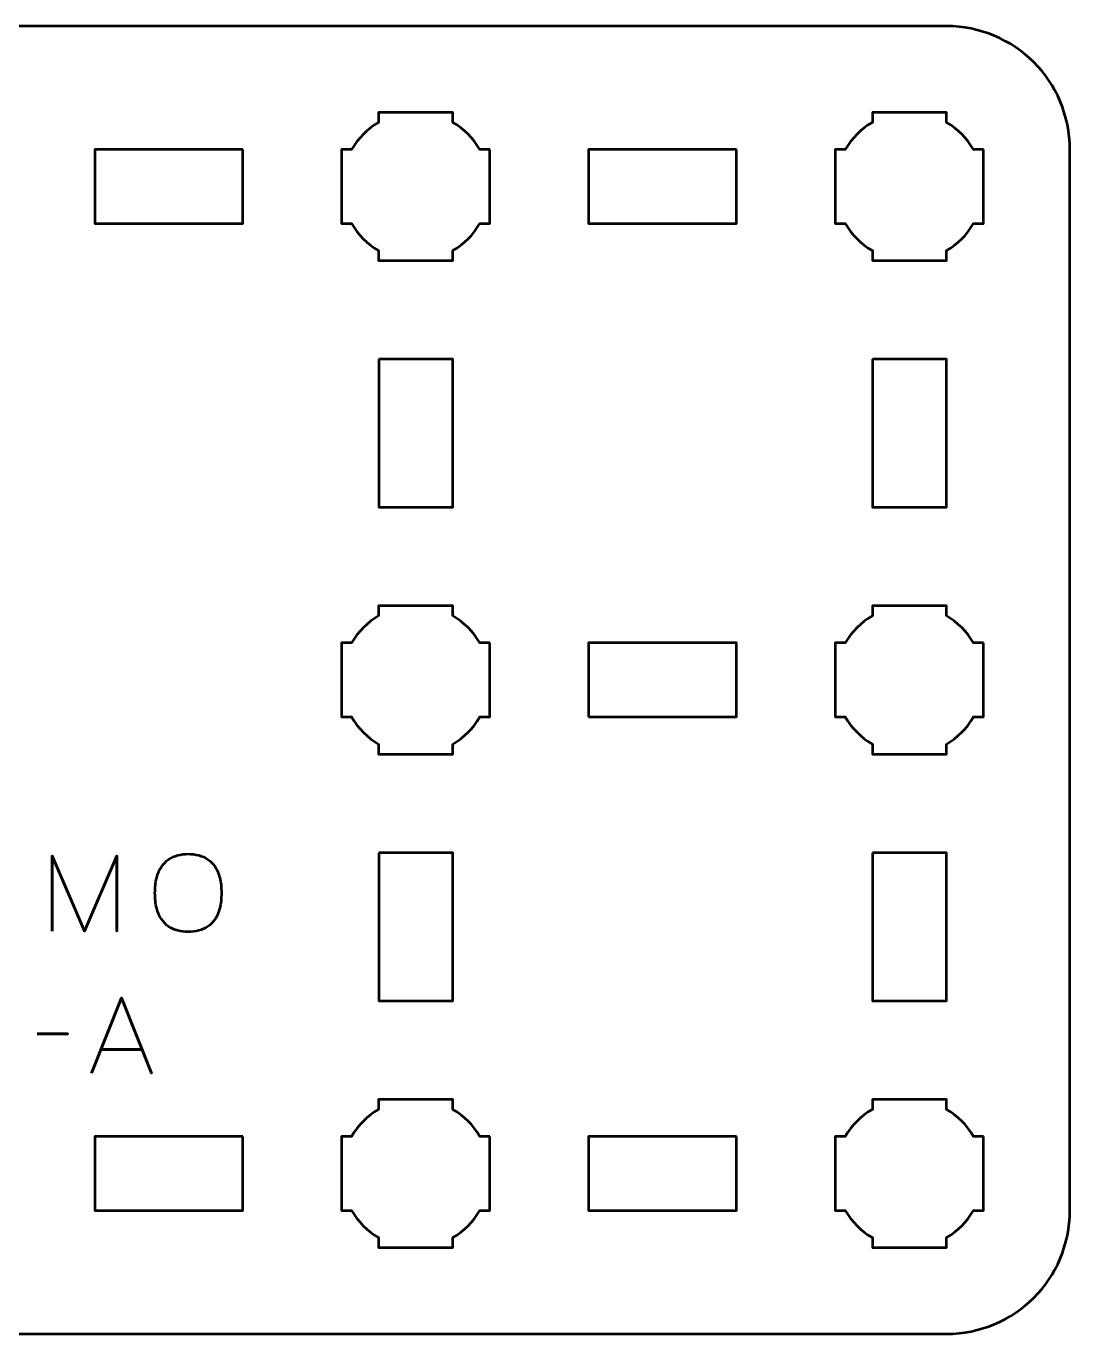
# Model space of a CAD drawing. Header units: centimetres. Extents: x -20.1 to -0.8, y -20.5 to -9.2.
# Drawn here: x -15.08 to -10.85, y -20.5 to -15.2 of the extents above; entities that cross this region are included whole.
import ezdxf

# ---------------------------------------------------------------- set-up
doc = ezdxf.new("R2010")
doc.units = ezdxf.units.CM
doc.header["$MEASUREMENT"] = 0
doc.layers.add('Layer 1', color=7, linetype='Continuous')

msp = doc.modelspace()

# ---------------------------------------------------------------- linework, layer by layer
at = {"layer": 'Layer 1', "lineweight": 53}
for points, knots in [([(-20.15, -15.69992), (-20.14992, -15.42286), (-19.92685, -15.19998), (-19.6499, -15.19998), (-19.6499, -15.19998), (-16.88331, -15.19998), (-14.11669, -15.19998), (-11.3501, -15.19998), (-11.3501, -15.19998), (-11.0731, -15.19998), (-10.85, -15.42307), (-10.85, -15.70007), (-10.85, -15.70007), (-10.85, -15.70007), (-10.85, -19.99993), (-10.85, -19.99993), (-10.85, -19.99993), (-10.85, -20.27706), (-11.0731, -20.50002), (-11.3501, -20.50002), (-11.3501, -20.50002), (-14.11669, -20.50002), (-16.88331, -20.50002), (-19.6499, -20.50002), (-19.6499, -20.50002), (-19.9269, -20.50002), (-20.15, -20.27693), (-20.15, -19.99993), (-20.15, -19.99993), (-20.15, -19.99993), (-20.15, -15.69992), (-20.15, -15.69992)], [0, 0, 0, 0, 0.125, 0.125, 0.125, 0.125, 0.25, 0.25, 0.25, 0.25, 0.375, 0.375, 0.375, 0.375, 0.5, 0.5, 0.5, 0.5, 0.625, 0.625, 0.625, 0.625, 0.75, 0.75, 0.75, 0.75, 0.875, 0.875, 0.875, 0.875, 1, 1, 1, 1]), ([(-13.20005, -15.69993), (-13.20005, -15.69993), (-13.20005, -15.84845), (-13.20005, -15.84845), (-13.20005, -15.84845), (-13.20005, -15.84845), (-13.20003, -15.85), (-13.20003, -15.85), (-13.20003, -15.85), (-13.20003, -15.85), (-13.20005, -15.85155), (-13.20005, -15.85155), (-13.20005, -15.85155), (-13.20005, -15.85155), (-13.20005, -15.99993), (-13.20005, -15.99993), (-13.20005, -15.99993), (-13.20005, -15.99993), (-13.24014, -15.99993), (-13.24014, -15.99993), (-13.24014, -15.99993), (-13.26649, -16.0455), (-13.30449, -16.08348), (-13.35004, -16.10984), (-13.35004, -16.10984), (-13.35004, -16.10984), (-13.35004, -16.14993), (-13.35004, -16.14993), (-13.35004, -16.14993), (-13.35004, -16.14993), (-13.49409, -16.14993), (-13.49409, -16.14993), (-13.49409, -16.14993), (-13.49409, -16.14993), (-13.50003, -16.14999), (-13.50003, -16.14999), (-13.50003, -16.14999), (-13.50003, -16.14999), (-13.50597, -16.14993), (-13.50597, -16.14993), (-13.50597, -16.14993), (-13.50597, -16.14993), (-13.65004, -16.14993), (-13.65004, -16.14993), (-13.65004, -16.14993), (-13.65004, -16.14993), (-13.65004, -16.10986), (-13.65004, -16.10986), (-13.65004, -16.10986), (-13.69561, -16.0835), (-13.7336, -16.04551), (-13.75994, -15.99993), (-13.75994, -15.99993), (-13.75994, -15.99993), (-13.80004, -15.99993), (-13.80004, -15.99993), (-13.80004, -15.99993), (-13.80004, -15.99993), (-13.80004, -15.69993), (-13.80004, -15.69993), (-13.80004, -15.69993), (-13.80004, -15.69993), (-13.75985, -15.69993), (-13.75985, -15.69993), (-13.75985, -15.69993), (-13.73351, -15.65443), (-13.69555, -15.61649), (-13.65004, -15.59015), (-13.65004, -15.59015), (-13.65004, -15.59015), (-13.65004, -15.54994), (-13.65004, -15.54994), (-13.65004, -15.54994), (-13.65004, -15.54994), (-13.35004, -15.54994), (-13.35004, -15.54994), (-13.35004, -15.54994), (-13.35004, -15.54994), (-13.35004, -15.59017), (-13.35004, -15.59017), (-13.35004, -15.59017), (-13.30454, -15.61651), (-13.26658, -15.65444), (-13.24024, -15.69993), (-13.24024, -15.69993), (-13.24024, -15.69993), (-13.20005, -15.69993), (-13.20005, -15.69993)], [0, 0, 0, 0, 0.0454545, 0.0454545, 0.0454545, 0.0454545, 0.0909091, 0.0909091, 0.0909091, 0.0909091, 0.1363636, 0.1363636, 0.1363636, 0.1363636, 0.1818182, 0.1818182, 0.1818182, 0.1818182, 0.2272727, 0.2272727, 0.2272727, 0.2272727, 0.2727273, 0.2727273, 0.2727273, 0.2727273, 0.3181818, 0.3181818, 0.3181818, 0.3181818, 0.3636364, 0.3636364, 0.3636364, 0.3636364, 0.4090909, 0.4090909, 0.4090909, 0.4090909, 0.4545455, 0.4545455, 0.4545455, 0.4545455, 0.5, 0.5, 0.5, 0.5, 0.5454545, 0.5454545, 0.5454545, 0.5454545, 0.5909091, 0.5909091, 0.5909091, 0.5909091, 0.6363636, 0.6363636, 0.6363636, 0.6363636, 0.6818182, 0.6818182, 0.6818182, 0.6818182, 0.7272727, 0.7272727, 0.7272727, 0.7272727, 0.7727273, 0.7727273, 0.7727273, 0.7727273, 0.8181818, 0.8181818, 0.8181818, 0.8181818, 0.8636364, 0.8636364, 0.8636364, 0.8636364, 0.9090909, 0.9090909, 0.9090909, 0.9090909, 0.9545455, 0.9545455, 0.9545455, 0.9545455, 1, 1, 1, 1]), ([(-11.20005, -15.69993), (-11.20005, -15.69993), (-11.20005, -15.84845), (-11.20005, -15.84845), (-11.20005, -15.84845), (-11.20005, -15.84845), (-11.20003, -15.85), (-11.20003, -15.85), (-11.20003, -15.85), (-11.20003, -15.85), (-11.20005, -15.85155), (-11.20005, -15.85155), (-11.20005, -15.85155), (-11.20005, -15.85155), (-11.20005, -15.99993), (-11.20005, -15.99993), (-11.20005, -15.99993), (-11.20005, -15.99993), (-11.24014, -15.99993), (-11.24014, -15.99993), (-11.24014, -15.99993), (-11.26649, -16.0455), (-11.30449, -16.08348), (-11.35004, -16.10984), (-11.35004, -16.10984), (-11.35004, -16.10984), (-11.35004, -16.14993), (-11.35004, -16.14993), (-11.35004, -16.14993), (-11.35004, -16.14993), (-11.49409, -16.14993), (-11.49409, -16.14993), (-11.49409, -16.14993), (-11.49409, -16.14993), (-11.50003, -16.14999), (-11.50003, -16.14999), (-11.50003, -16.14999), (-11.50003, -16.14999), (-11.50597, -16.14993), (-11.50597, -16.14993), (-11.50597, -16.14993), (-11.50597, -16.14993), (-11.65004, -16.14993), (-11.65004, -16.14993), (-11.65004, -16.14993), (-11.65004, -16.14993), (-11.65004, -16.10986), (-11.65004, -16.10986), (-11.65004, -16.10986), (-11.69561, -16.0835), (-11.7336, -16.04551), (-11.75994, -15.99993), (-11.75994, -15.99993), (-11.75994, -15.99993), (-11.80004, -15.99993), (-11.80004, -15.99993), (-11.80004, -15.99993), (-11.80004, -15.99993), (-11.80004, -15.69993), (-11.80004, -15.69993), (-11.80004, -15.69993), (-11.80004, -15.69993), (-11.75985, -15.69993), (-11.75985, -15.69993), (-11.75985, -15.69993), (-11.73351, -15.65443), (-11.69555, -15.61649), (-11.65004, -15.59015), (-11.65004, -15.59015), (-11.65004, -15.59015), (-11.65004, -15.54994), (-11.65004, -15.54994), (-11.65004, -15.54994), (-11.65004, -15.54994), (-11.35004, -15.54994), (-11.35004, -15.54994), (-11.35004, -15.54994), (-11.35004, -15.54994), (-11.35004, -15.59017), (-11.35004, -15.59017), (-11.35004, -15.59017), (-11.30454, -15.61651), (-11.26658, -15.65444), (-11.24024, -15.69993), (-11.24024, -15.69993), (-11.24024, -15.69993), (-11.20005, -15.69993), (-11.20005, -15.69993)], [0, 0, 0, 0, 0.0454545, 0.0454545, 0.0454545, 0.0454545, 0.0909091, 0.0909091, 0.0909091, 0.0909091, 0.1363636, 0.1363636, 0.1363636, 0.1363636, 0.1818182, 0.1818182, 0.1818182, 0.1818182, 0.2272727, 0.2272727, 0.2272727, 0.2272727, 0.2727273, 0.2727273, 0.2727273, 0.2727273, 0.3181818, 0.3181818, 0.3181818, 0.3181818, 0.3636364, 0.3636364, 0.3636364, 0.3636364, 0.4090909, 0.4090909, 0.4090909, 0.4090909, 0.4545455, 0.4545455, 0.4545455, 0.4545455, 0.5, 0.5, 0.5, 0.5, 0.5454545, 0.5454545, 0.5454545, 0.5454545, 0.5909091, 0.5909091, 0.5909091, 0.5909091, 0.6363636, 0.6363636, 0.6363636, 0.6363636, 0.6818182, 0.6818182, 0.6818182, 0.6818182, 0.7272727, 0.7272727, 0.7272727, 0.7272727, 0.7727273, 0.7727273, 0.7727273, 0.7727273, 0.8181818, 0.8181818, 0.8181818, 0.8181818, 0.8636364, 0.8636364, 0.8636364, 0.8636364, 0.9090909, 0.9090909, 0.9090909, 0.9090909, 0.9545455, 0.9545455, 0.9545455, 0.9545455, 1, 1, 1, 1]), ([(-14.20005, -15.69993), (-14.20005, -15.69993), (-14.20005, -15.99993), (-14.20005, -15.99993), (-14.20005, -15.99993), (-14.20005, -15.99993), (-14.80004, -15.99993), (-14.80004, -15.99993), (-14.80004, -15.99993), (-14.80004, -15.99993), (-14.80004, -15.69993), (-14.80004, -15.69993), (-14.80004, -15.69993), (-14.80004, -15.69993), (-14.20005, -15.69993), (-14.20005, -15.69993)], [0, 0, 0, 0, 0.25, 0.25, 0.25, 0.25, 0.5, 0.5, 0.5, 0.5, 0.75, 0.75, 0.75, 0.75, 1, 1, 1, 1]), ([(-12.20005, -15.70007), (-12.20005, -15.70007), (-12.20005, -16.00008), (-12.20005, -16.00008), (-12.20005, -16.00008), (-12.20005, -16.00008), (-12.80004, -16.00008), (-12.80004, -16.00008), (-12.80004, -16.00008), (-12.80004, -16.00008), (-12.80004, -15.70007), (-12.80004, -15.70007), (-12.80004, -15.70007), (-12.80004, -15.70007), (-12.20005, -15.70007), (-12.20005, -15.70007)], [0, 0, 0, 0, 0.25, 0.25, 0.25, 0.25, 0.5, 0.5, 0.5, 0.5, 0.75, 0.75, 0.75, 0.75, 1, 1, 1, 1]), ([(-13.64995, -16.54993), (-13.64995, -16.54993), (-13.34994, -16.54993), (-13.34994, -16.54993), (-13.34994, -16.54993), (-13.34994, -16.54993), (-13.34994, -17.14992), (-13.34994, -17.14992), (-13.34994, -17.14992), (-13.34994, -17.14992), (-13.64995, -17.14992), (-13.64995, -17.14992), (-13.64995, -17.14992), (-13.64995, -17.14992), (-13.64995, -16.54993), (-13.64995, -16.54993)], [0, 0, 0, 0, 0.25, 0.25, 0.25, 0.25, 0.5, 0.5, 0.5, 0.5, 0.75, 0.75, 0.75, 0.75, 1, 1, 1, 1]), ([(-11.64995, -16.54993), (-11.64995, -16.54993), (-11.34994, -16.54993), (-11.34994, -16.54993), (-11.34994, -16.54993), (-11.34994, -16.54993), (-11.34994, -17.14992), (-11.34994, -17.14992), (-11.34994, -17.14992), (-11.34994, -17.14992), (-11.64995, -17.14992), (-11.64995, -17.14992), (-11.64995, -17.14992), (-11.64995, -17.14992), (-11.64995, -16.54993), (-11.64995, -16.54993)], [0, 0, 0, 0, 0.25, 0.25, 0.25, 0.25, 0.5, 0.5, 0.5, 0.5, 0.75, 0.75, 0.75, 0.75, 1, 1, 1, 1]), ([(-13.20005, -17.69993), (-13.20005, -17.69993), (-13.20005, -17.84845), (-13.20005, -17.84845), (-13.20005, -17.84845), (-13.20005, -17.84845), (-13.20003, -17.85), (-13.20003, -17.85), (-13.20003, -17.85), (-13.20003, -17.85), (-13.20005, -17.85155), (-13.20005, -17.85155), (-13.20005, -17.85155), (-13.20005, -17.85155), (-13.20005, -17.99993), (-13.20005, -17.99993), (-13.20005, -17.99993), (-13.20005, -17.99993), (-13.24014, -17.99993), (-13.24014, -17.99993), (-13.24014, -17.99993), (-13.26649, -18.0455), (-13.30449, -18.08348), (-13.35004, -18.10984), (-13.35004, -18.10984), (-13.35004, -18.10984), (-13.35004, -18.14993), (-13.35004, -18.14993), (-13.35004, -18.14993), (-13.35004, -18.14993), (-13.49409, -18.14993), (-13.49409, -18.14993), (-13.49409, -18.14993), (-13.49409, -18.14993), (-13.50003, -18.14999), (-13.50003, -18.14999), (-13.50003, -18.14999), (-13.50003, -18.14999), (-13.50597, -18.14993), (-13.50597, -18.14993), (-13.50597, -18.14993), (-13.50597, -18.14993), (-13.65004, -18.14993), (-13.65004, -18.14993), (-13.65004, -18.14993), (-13.65004, -18.14993), (-13.65004, -18.10986), (-13.65004, -18.10986), (-13.65004, -18.10986), (-13.69561, -18.0835), (-13.7336, -18.04551), (-13.75994, -17.99993), (-13.75994, -17.99993), (-13.75994, -17.99993), (-13.80004, -17.99993), (-13.80004, -17.99993), (-13.80004, -17.99993), (-13.80004, -17.99993), (-13.80004, -17.69993), (-13.80004, -17.69993), (-13.80004, -17.69993), (-13.80004, -17.69993), (-13.75985, -17.69993), (-13.75985, -17.69993), (-13.75985, -17.69993), (-13.73351, -17.65443), (-13.69555, -17.61649), (-13.65004, -17.59015), (-13.65004, -17.59015), (-13.65004, -17.59015), (-13.65004, -17.54994), (-13.65004, -17.54994), (-13.65004, -17.54994), (-13.65004, -17.54994), (-13.35004, -17.54994), (-13.35004, -17.54994), (-13.35004, -17.54994), (-13.35004, -17.54994), (-13.35004, -17.59017), (-13.35004, -17.59017), (-13.35004, -17.59017), (-13.30454, -17.61651), (-13.26658, -17.65444), (-13.24024, -17.69993), (-13.24024, -17.69993), (-13.24024, -17.69993), (-13.20005, -17.69993), (-13.20005, -17.69993)], [0, 0, 0, 0, 0.0454545, 0.0454545, 0.0454545, 0.0454545, 0.0909091, 0.0909091, 0.0909091, 0.0909091, 0.1363636, 0.1363636, 0.1363636, 0.1363636, 0.1818182, 0.1818182, 0.1818182, 0.1818182, 0.2272727, 0.2272727, 0.2272727, 0.2272727, 0.2727273, 0.2727273, 0.2727273, 0.2727273, 0.3181818, 0.3181818, 0.3181818, 0.3181818, 0.3636364, 0.3636364, 0.3636364, 0.3636364, 0.4090909, 0.4090909, 0.4090909, 0.4090909, 0.4545455, 0.4545455, 0.4545455, 0.4545455, 0.5, 0.5, 0.5, 0.5, 0.5454545, 0.5454545, 0.5454545, 0.5454545, 0.5909091, 0.5909091, 0.5909091, 0.5909091, 0.6363636, 0.6363636, 0.6363636, 0.6363636, 0.6818182, 0.6818182, 0.6818182, 0.6818182, 0.7272727, 0.7272727, 0.7272727, 0.7272727, 0.7727273, 0.7727273, 0.7727273, 0.7727273, 0.8181818, 0.8181818, 0.8181818, 0.8181818, 0.8636364, 0.8636364, 0.8636364, 0.8636364, 0.9090909, 0.9090909, 0.9090909, 0.9090909, 0.9545455, 0.9545455, 0.9545455, 0.9545455, 1, 1, 1, 1]), ([(-11.20005, -17.69993), (-11.20005, -17.69993), (-11.20005, -17.84845), (-11.20005, -17.84845), (-11.20005, -17.84845), (-11.20005, -17.84845), (-11.20003, -17.85), (-11.20003, -17.85), (-11.20003, -17.85), (-11.20003, -17.85), (-11.20005, -17.85155), (-11.20005, -17.85155), (-11.20005, -17.85155), (-11.20005, -17.85155), (-11.20005, -17.99993), (-11.20005, -17.99993), (-11.20005, -17.99993), (-11.20005, -17.99993), (-11.24014, -17.99993), (-11.24014, -17.99993), (-11.24014, -17.99993), (-11.26649, -18.0455), (-11.30449, -18.08348), (-11.35004, -18.10984), (-11.35004, -18.10984), (-11.35004, -18.10984), (-11.35004, -18.14993), (-11.35004, -18.14993), (-11.35004, -18.14993), (-11.35004, -18.14993), (-11.49409, -18.14993), (-11.49409, -18.14993), (-11.49409, -18.14993), (-11.49409, -18.14993), (-11.50003, -18.14999), (-11.50003, -18.14999), (-11.50003, -18.14999), (-11.50003, -18.14999), (-11.50597, -18.14993), (-11.50597, -18.14993), (-11.50597, -18.14993), (-11.50597, -18.14993), (-11.65004, -18.14993), (-11.65004, -18.14993), (-11.65004, -18.14993), (-11.65004, -18.14993), (-11.65004, -18.10986), (-11.65004, -18.10986), (-11.65004, -18.10986), (-11.69561, -18.0835), (-11.7336, -18.04551), (-11.75994, -17.99993), (-11.75994, -17.99993), (-11.75994, -17.99993), (-11.80004, -17.99993), (-11.80004, -17.99993), (-11.80004, -17.99993), (-11.80004, -17.99993), (-11.80004, -17.69993), (-11.80004, -17.69993), (-11.80004, -17.69993), (-11.80004, -17.69993), (-11.75985, -17.69993), (-11.75985, -17.69993), (-11.75985, -17.69993), (-11.73351, -17.65443), (-11.69555, -17.61649), (-11.65004, -17.59015), (-11.65004, -17.59015), (-11.65004, -17.59015), (-11.65004, -17.54994), (-11.65004, -17.54994), (-11.65004, -17.54994), (-11.65004, -17.54994), (-11.35004, -17.54994), (-11.35004, -17.54994), (-11.35004, -17.54994), (-11.35004, -17.54994), (-11.35004, -17.59017), (-11.35004, -17.59017), (-11.35004, -17.59017), (-11.30454, -17.61651), (-11.26658, -17.65444), (-11.24024, -17.69993), (-11.24024, -17.69993), (-11.24024, -17.69993), (-11.20005, -17.69993), (-11.20005, -17.69993)], [0, 0, 0, 0, 0.0454545, 0.0454545, 0.0454545, 0.0454545, 0.0909091, 0.0909091, 0.0909091, 0.0909091, 0.1363636, 0.1363636, 0.1363636, 0.1363636, 0.1818182, 0.1818182, 0.1818182, 0.1818182, 0.2272727, 0.2272727, 0.2272727, 0.2272727, 0.2727273, 0.2727273, 0.2727273, 0.2727273, 0.3181818, 0.3181818, 0.3181818, 0.3181818, 0.3636364, 0.3636364, 0.3636364, 0.3636364, 0.4090909, 0.4090909, 0.4090909, 0.4090909, 0.4545455, 0.4545455, 0.4545455, 0.4545455, 0.5, 0.5, 0.5, 0.5, 0.5454545, 0.5454545, 0.5454545, 0.5454545, 0.5909091, 0.5909091, 0.5909091, 0.5909091, 0.6363636, 0.6363636, 0.6363636, 0.6363636, 0.6818182, 0.6818182, 0.6818182, 0.6818182, 0.7272727, 0.7272727, 0.7272727, 0.7272727, 0.7727273, 0.7727273, 0.7727273, 0.7727273, 0.8181818, 0.8181818, 0.8181818, 0.8181818, 0.8636364, 0.8636364, 0.8636364, 0.8636364, 0.9090909, 0.9090909, 0.9090909, 0.9090909, 0.9545455, 0.9545455, 0.9545455, 0.9545455, 1, 1, 1, 1]), ([(-12.79995, -17.99993), (-12.79995, -17.99993), (-12.79995, -17.69992), (-12.79995, -17.69992), (-12.79995, -17.69992), (-12.79995, -17.69992), (-12.19996, -17.69992), (-12.19996, -17.69992), (-12.19996, -17.69992), (-12.19996, -17.69992), (-12.19996, -17.99993), (-12.19996, -17.99993), (-12.19996, -17.99993), (-12.19996, -17.99993), (-12.79995, -17.99993), (-12.79995, -17.99993)], [0, 0, 0, 0, 0.25, 0.25, 0.25, 0.25, 0.5, 0.5, 0.5, 0.5, 0.75, 0.75, 0.75, 0.75, 1, 1, 1, 1]), ([(-13.64995, -18.54993), (-13.64995, -18.54993), (-13.34994, -18.54993), (-13.34994, -18.54993), (-13.34994, -18.54993), (-13.34994, -18.54993), (-13.34994, -19.14992), (-13.34994, -19.14992), (-13.34994, -19.14992), (-13.34994, -19.14992), (-13.64995, -19.14992), (-13.64995, -19.14992), (-13.64995, -19.14992), (-13.64995, -19.14992), (-13.64995, -18.54993), (-13.64995, -18.54993)], [0, 0, 0, 0, 0.25, 0.25, 0.25, 0.25, 0.5, 0.5, 0.5, 0.5, 0.75, 0.75, 0.75, 0.75, 1, 1, 1, 1]), ([(-11.64995, -18.54993), (-11.64995, -18.54993), (-11.34994, -18.54993), (-11.34994, -18.54993), (-11.34994, -18.54993), (-11.34994, -18.54993), (-11.34994, -19.14992), (-11.34994, -19.14992), (-11.34994, -19.14992), (-11.34994, -19.14992), (-11.64995, -19.14992), (-11.64995, -19.14992), (-11.64995, -19.14992), (-11.64995, -19.14992), (-11.64995, -18.54993), (-11.64995, -18.54993)], [0, 0, 0, 0, 0.25, 0.25, 0.25, 0.25, 0.5, 0.5, 0.5, 0.5, 0.75, 0.75, 0.75, 0.75, 1, 1, 1, 1]), ([(-13.20005, -19.69993), (-13.20005, -19.69993), (-13.20005, -19.84845), (-13.20005, -19.84845), (-13.20005, -19.84845), (-13.20005, -19.84845), (-13.20003, -19.85), (-13.20003, -19.85), (-13.20003, -19.85), (-13.20003, -19.85), (-13.20005, -19.85155), (-13.20005, -19.85155), (-13.20005, -19.85155), (-13.20005, -19.85155), (-13.20005, -19.99993), (-13.20005, -19.99993), (-13.20005, -19.99993), (-13.20005, -19.99993), (-13.24014, -19.99993), (-13.24014, -19.99993), (-13.24014, -19.99993), (-13.26649, -20.0455), (-13.30449, -20.08348), (-13.35004, -20.10984), (-13.35004, -20.10984), (-13.35004, -20.10984), (-13.35004, -20.14993), (-13.35004, -20.14993), (-13.35004, -20.14993), (-13.35004, -20.14993), (-13.49409, -20.14993), (-13.49409, -20.14993), (-13.49409, -20.14993), (-13.49409, -20.14993), (-13.50003, -20.14999), (-13.50003, -20.14999), (-13.50003, -20.14999), (-13.50003, -20.14999), (-13.50597, -20.14993), (-13.50597, -20.14993), (-13.50597, -20.14993), (-13.50597, -20.14993), (-13.65004, -20.14993), (-13.65004, -20.14993), (-13.65004, -20.14993), (-13.65004, -20.14993), (-13.65004, -20.10986), (-13.65004, -20.10986), (-13.65004, -20.10986), (-13.69561, -20.0835), (-13.7336, -20.04551), (-13.75994, -19.99993), (-13.75994, -19.99993), (-13.75994, -19.99993), (-13.80004, -19.99993), (-13.80004, -19.99993), (-13.80004, -19.99993), (-13.80004, -19.99993), (-13.80004, -19.69993), (-13.80004, -19.69993), (-13.80004, -19.69993), (-13.80004, -19.69993), (-13.75985, -19.69993), (-13.75985, -19.69993), (-13.75985, -19.69993), (-13.73351, -19.65443), (-13.69555, -19.61649), (-13.65004, -19.59015), (-13.65004, -19.59015), (-13.65004, -19.59015), (-13.65004, -19.54994), (-13.65004, -19.54994), (-13.65004, -19.54994), (-13.65004, -19.54994), (-13.35004, -19.54994), (-13.35004, -19.54994), (-13.35004, -19.54994), (-13.35004, -19.54994), (-13.35004, -19.59017), (-13.35004, -19.59017), (-13.35004, -19.59017), (-13.30454, -19.61651), (-13.26658, -19.65444), (-13.24024, -19.69993), (-13.24024, -19.69993), (-13.24024, -19.69993), (-13.20005, -19.69993), (-13.20005, -19.69993)], [0, 0, 0, 0, 0.0454545, 0.0454545, 0.0454545, 0.0454545, 0.0909091, 0.0909091, 0.0909091, 0.0909091, 0.1363636, 0.1363636, 0.1363636, 0.1363636, 0.1818182, 0.1818182, 0.1818182, 0.1818182, 0.2272727, 0.2272727, 0.2272727, 0.2272727, 0.2727273, 0.2727273, 0.2727273, 0.2727273, 0.3181818, 0.3181818, 0.3181818, 0.3181818, 0.3636364, 0.3636364, 0.3636364, 0.3636364, 0.4090909, 0.4090909, 0.4090909, 0.4090909, 0.4545455, 0.4545455, 0.4545455, 0.4545455, 0.5, 0.5, 0.5, 0.5, 0.5454545, 0.5454545, 0.5454545, 0.5454545, 0.5909091, 0.5909091, 0.5909091, 0.5909091, 0.6363636, 0.6363636, 0.6363636, 0.6363636, 0.6818182, 0.6818182, 0.6818182, 0.6818182, 0.7272727, 0.7272727, 0.7272727, 0.7272727, 0.7727273, 0.7727273, 0.7727273, 0.7727273, 0.8181818, 0.8181818, 0.8181818, 0.8181818, 0.8636364, 0.8636364, 0.8636364, 0.8636364, 0.9090909, 0.9090909, 0.9090909, 0.9090909, 0.9545455, 0.9545455, 0.9545455, 0.9545455, 1, 1, 1, 1]), ([(-11.20005, -19.69993), (-11.20005, -19.69993), (-11.20005, -19.84845), (-11.20005, -19.84845), (-11.20005, -19.84845), (-11.20005, -19.84845), (-11.20003, -19.85), (-11.20003, -19.85), (-11.20003, -19.85), (-11.20003, -19.85), (-11.20005, -19.85155), (-11.20005, -19.85155), (-11.20005, -19.85155), (-11.20005, -19.85155), (-11.20005, -19.99993), (-11.20005, -19.99993), (-11.20005, -19.99993), (-11.20005, -19.99993), (-11.24014, -19.99993), (-11.24014, -19.99993), (-11.24014, -19.99993), (-11.26649, -20.0455), (-11.30449, -20.08348), (-11.35004, -20.10984), (-11.35004, -20.10984), (-11.35004, -20.10984), (-11.35004, -20.14993), (-11.35004, -20.14993), (-11.35004, -20.14993), (-11.35004, -20.14993), (-11.49409, -20.14993), (-11.49409, -20.14993), (-11.49409, -20.14993), (-11.49409, -20.14993), (-11.50003, -20.14999), (-11.50003, -20.14999), (-11.50003, -20.14999), (-11.50003, -20.14999), (-11.50597, -20.14993), (-11.50597, -20.14993), (-11.50597, -20.14993), (-11.50597, -20.14993), (-11.65004, -20.14993), (-11.65004, -20.14993), (-11.65004, -20.14993), (-11.65004, -20.14993), (-11.65004, -20.10986), (-11.65004, -20.10986), (-11.65004, -20.10986), (-11.69561, -20.0835), (-11.7336, -20.04551), (-11.75994, -19.99993), (-11.75994, -19.99993), (-11.75994, -19.99993), (-11.80004, -19.99993), (-11.80004, -19.99993), (-11.80004, -19.99993), (-11.80004, -19.99993), (-11.80004, -19.69993), (-11.80004, -19.69993), (-11.80004, -19.69993), (-11.80004, -19.69993), (-11.75985, -19.69993), (-11.75985, -19.69993), (-11.75985, -19.69993), (-11.73351, -19.65443), (-11.69555, -19.61649), (-11.65004, -19.59015), (-11.65004, -19.59015), (-11.65004, -19.59015), (-11.65004, -19.54994), (-11.65004, -19.54994), (-11.65004, -19.54994), (-11.65004, -19.54994), (-11.35004, -19.54994), (-11.35004, -19.54994), (-11.35004, -19.54994), (-11.35004, -19.54994), (-11.35004, -19.59017), (-11.35004, -19.59017), (-11.35004, -19.59017), (-11.30454, -19.61651), (-11.26658, -19.65444), (-11.24024, -19.69993), (-11.24024, -19.69993), (-11.24024, -19.69993), (-11.20005, -19.69993), (-11.20005, -19.69993)], [0, 0, 0, 0, 0.0454545, 0.0454545, 0.0454545, 0.0454545, 0.0909091, 0.0909091, 0.0909091, 0.0909091, 0.1363636, 0.1363636, 0.1363636, 0.1363636, 0.1818182, 0.1818182, 0.1818182, 0.1818182, 0.2272727, 0.2272727, 0.2272727, 0.2272727, 0.2727273, 0.2727273, 0.2727273, 0.2727273, 0.3181818, 0.3181818, 0.3181818, 0.3181818, 0.3636364, 0.3636364, 0.3636364, 0.3636364, 0.4090909, 0.4090909, 0.4090909, 0.4090909, 0.4545455, 0.4545455, 0.4545455, 0.4545455, 0.5, 0.5, 0.5, 0.5, 0.5454545, 0.5454545, 0.5454545, 0.5454545, 0.5909091, 0.5909091, 0.5909091, 0.5909091, 0.6363636, 0.6363636, 0.6363636, 0.6363636, 0.6818182, 0.6818182, 0.6818182, 0.6818182, 0.7272727, 0.7272727, 0.7272727, 0.7272727, 0.7727273, 0.7727273, 0.7727273, 0.7727273, 0.8181818, 0.8181818, 0.8181818, 0.8181818, 0.8636364, 0.8636364, 0.8636364, 0.8636364, 0.9090909, 0.9090909, 0.9090909, 0.9090909, 0.9545455, 0.9545455, 0.9545455, 0.9545455, 1, 1, 1, 1]), ([(-14.20005, -19.69993), (-14.20005, -19.69993), (-14.20005, -19.99993), (-14.20005, -19.99993), (-14.20005, -19.99993), (-14.20005, -19.99993), (-14.80004, -19.99993), (-14.80004, -19.99993), (-14.80004, -19.99993), (-14.80004, -19.99993), (-14.80004, -19.69993), (-14.80004, -19.69993), (-14.80004, -19.69993), (-14.80004, -19.69993), (-14.20005, -19.69993), (-14.20005, -19.69993)], [0, 0, 0, 0, 0.25, 0.25, 0.25, 0.25, 0.5, 0.5, 0.5, 0.5, 0.75, 0.75, 0.75, 0.75, 1, 1, 1, 1]), ([(-12.20005, -19.69993), (-12.20005, -19.69993), (-12.20005, -19.99993), (-12.20005, -19.99993), (-12.20005, -19.99993), (-12.20005, -19.99993), (-12.80004, -19.99993), (-12.80004, -19.99993), (-12.80004, -19.99993), (-12.80004, -19.99993), (-12.80004, -19.69993), (-12.80004, -19.69993), (-12.80004, -19.69993), (-12.80004, -19.69993), (-12.20005, -19.69993), (-12.20005, -19.69993)], [0, 0, 0, 0, 0.25, 0.25, 0.25, 0.25, 0.5, 0.5, 0.5, 0.5, 0.75, 0.75, 0.75, 0.75, 1, 1, 1, 1])]:
    msp.add_open_spline(points, degree=3, knots=knots, dxfattribs=at)
at = {"layer": 'Layer 1', "color": 5, "lineweight": 53}
for points, knots in [([(-14.97317, -18.86838), (-14.97317, -18.86838), (-14.97317, -18.56316), (-14.97317, -18.56316), (-14.97317, -18.56316), (-14.97317, -18.56316), (-14.84194, -18.86838), (-14.84194, -18.86838), (-14.84194, -18.86838), (-14.84194, -18.86838), (-14.71028, -18.56316), (-14.71028, -18.56316), (-14.71028, -18.56316), (-14.71028, -18.56316), (-14.71028, -18.86838), (-14.71028, -18.86838), (-14.71028, -18.86838), (-14.71028, -18.86838), (-14.71028, -18.56316), (-14.71028, -18.56316), (-14.71028, -18.56316), (-14.71028, -18.56316), (-14.84194, -18.86838), (-14.84194, -18.86838), (-14.84194, -18.86838), (-14.84194, -18.86838), (-14.97317, -18.56316), (-14.97317, -18.56316), (-14.97317, -18.56316), (-14.97317, -18.56316), (-14.97317, -18.86838), (-14.97317, -18.86838)], [0, 0, 0, 0, 0.125, 0.125, 0.125, 0.125, 0.25, 0.25, 0.25, 0.25, 0.375, 0.375, 0.375, 0.375, 0.5, 0.5, 0.5, 0.5, 0.625, 0.625, 0.625, 0.625, 0.75, 0.75, 0.75, 0.75, 0.875, 0.875, 0.875, 0.875, 1, 1, 1, 1]), ([(-14.42157, -18.87092), (-14.40668, -18.87099), (-14.39257, -18.86923), (-14.3791, -18.86577), (-14.3791, -18.86577), (-14.36569, -18.86224), (-14.35342, -18.85674), (-14.3422, -18.84912), (-14.3422, -18.84912), (-14.33098, -18.84157), (-14.32124, -18.83162), (-14.31299, -18.81934), (-14.31299, -18.81934), (-14.30473, -18.80707), (-14.29838, -18.79218), (-14.29387, -18.77468), (-14.29387, -18.77468), (-14.28928, -18.75719), (-14.28702, -18.73679), (-14.28695, -18.71344), (-14.28695, -18.71344), (-14.28702, -18.69009), (-14.28928, -18.6697), (-14.29387, -18.65213), (-14.29387, -18.65213), (-14.29838, -18.63456), (-14.30473, -18.6196), (-14.31299, -18.60726), (-14.31299, -18.60726), (-14.32124, -18.59491), (-14.33098, -18.58489), (-14.3422, -18.5772), (-14.3422, -18.5772), (-14.35342, -18.56951), (-14.36569, -18.56394), (-14.3791, -18.56034), (-14.3791, -18.56034), (-14.39257, -18.55681), (-14.40668, -18.55505), (-14.42157, -18.55512), (-14.42157, -18.55512), (-14.43646, -18.55505), (-14.45057, -18.55681), (-14.46405, -18.56034), (-14.46405, -18.56034), (-14.47745, -18.56394), (-14.48973, -18.56951), (-14.50095, -18.5772), (-14.50095, -18.5772), (-14.51216, -18.58489), (-14.5219, -18.59491), (-14.53016, -18.60726), (-14.53016, -18.60726), (-14.53841, -18.6196), (-14.54476, -18.63456), (-14.54928, -18.65213), (-14.54928, -18.65213), (-14.55386, -18.6697), (-14.55612, -18.69009), (-14.55619, -18.71344), (-14.55619, -18.71344), (-14.55612, -18.73679), (-14.55386, -18.75719), (-14.54928, -18.77468), (-14.54928, -18.77468), (-14.54476, -18.79218), (-14.53841, -18.80707), (-14.53016, -18.81934), (-14.53016, -18.81934), (-14.5219, -18.83162), (-14.51216, -18.84157), (-14.50095, -18.84912), (-14.50095, -18.84912), (-14.48973, -18.85674), (-14.47745, -18.86224), (-14.46405, -18.86577), (-14.46405, -18.86577), (-14.45057, -18.86923), (-14.43646, -18.87099), (-14.42157, -18.87092)], [0, 0, 0, 0, 0.05, 0.05, 0.05, 0.05, 0.1, 0.1, 0.1, 0.1, 0.15, 0.15, 0.15, 0.15, 0.2, 0.2, 0.2, 0.2, 0.25, 0.25, 0.25, 0.25, 0.3, 0.3, 0.3, 0.3, 0.35, 0.35, 0.35, 0.35, 0.4, 0.4, 0.4, 0.4, 0.45, 0.45, 0.45, 0.45, 0.5, 0.5, 0.5, 0.5, 0.55, 0.55, 0.55, 0.55, 0.6, 0.6, 0.6, 0.6, 0.65, 0.65, 0.65, 0.65, 0.7, 0.7, 0.7, 0.7, 0.75, 0.75, 0.75, 0.75, 0.8, 0.8, 0.8, 0.8, 0.85, 0.85, 0.85, 0.85, 0.9, 0.9, 0.9, 0.9, 0.95, 0.95, 0.95, 0.95, 1, 1, 1, 1]), ([(-14.42157, -18.87092), (-14.40668, -18.87099), (-14.39257, -18.86923), (-14.3791, -18.86577), (-14.3791, -18.86577), (-14.36569, -18.86224), (-14.35342, -18.85674), (-14.3422, -18.84912), (-14.3422, -18.84912), (-14.33098, -18.84157), (-14.32124, -18.83162), (-14.31299, -18.81934), (-14.31299, -18.81934), (-14.30473, -18.80707), (-14.29838, -18.79218), (-14.29387, -18.77468), (-14.29387, -18.77468), (-14.28928, -18.75719), (-14.28702, -18.73679), (-14.28695, -18.71344), (-14.28695, -18.71344), (-14.28702, -18.69009), (-14.28928, -18.6697), (-14.29387, -18.65213), (-14.29387, -18.65213), (-14.29838, -18.63456), (-14.30473, -18.6196), (-14.31299, -18.60726), (-14.31299, -18.60726), (-14.32124, -18.59491), (-14.33098, -18.58489), (-14.3422, -18.5772), (-14.3422, -18.5772), (-14.35342, -18.56951), (-14.36569, -18.56394), (-14.3791, -18.56034), (-14.3791, -18.56034), (-14.39257, -18.55681), (-14.40668, -18.55505), (-14.42157, -18.55512), (-14.42157, -18.55512), (-14.43646, -18.55505), (-14.45057, -18.55681), (-14.46405, -18.56034), (-14.46405, -18.56034), (-14.47745, -18.56394), (-14.48973, -18.56951), (-14.50095, -18.5772), (-14.50095, -18.5772), (-14.51216, -18.58489), (-14.5219, -18.59491), (-14.53016, -18.60726), (-14.53016, -18.60726), (-14.53841, -18.6196), (-14.54476, -18.63456), (-14.54928, -18.65213), (-14.54928, -18.65213), (-14.55386, -18.6697), (-14.55612, -18.69009), (-14.55619, -18.71344), (-14.55619, -18.71344), (-14.55612, -18.73679), (-14.55386, -18.75719), (-14.54928, -18.77468), (-14.54928, -18.77468), (-14.54476, -18.79218), (-14.53841, -18.80707), (-14.53016, -18.81934), (-14.53016, -18.81934), (-14.5219, -18.83162), (-14.51216, -18.84157), (-14.50095, -18.84912), (-14.50095, -18.84912), (-14.48973, -18.85674), (-14.47745, -18.86224), (-14.46405, -18.86577), (-14.46405, -18.86577), (-14.45057, -18.86923), (-14.43646, -18.87099), (-14.42157, -18.87092)], [0, 0, 0, 0, 0.05, 0.05, 0.05, 0.05, 0.1, 0.1, 0.1, 0.1, 0.15, 0.15, 0.15, 0.15, 0.2, 0.2, 0.2, 0.2, 0.25, 0.25, 0.25, 0.25, 0.3, 0.3, 0.3, 0.3, 0.35, 0.35, 0.35, 0.35, 0.4, 0.4, 0.4, 0.4, 0.45, 0.45, 0.45, 0.45, 0.5, 0.5, 0.5, 0.5, 0.55, 0.55, 0.55, 0.55, 0.6, 0.6, 0.6, 0.6, 0.65, 0.65, 0.65, 0.65, 0.7, 0.7, 0.7, 0.7, 0.75, 0.75, 0.75, 0.75, 0.8, 0.8, 0.8, 0.8, 0.85, 0.85, 0.85, 0.85, 0.9, 0.9, 0.9, 0.9, 0.95, 0.95, 0.95, 0.95, 1, 1, 1, 1]), ([(-14.81294, -19.44369), (-14.81294, -19.44369), (-14.69187, -19.13847), (-14.69187, -19.13847), (-14.69187, -19.13847), (-14.69187, -19.13847), (-14.57037, -19.44369), (-14.57037, -19.44369), (-14.57037, -19.44369), (-14.57037, -19.44369), (-14.69187, -19.13847), (-14.69187, -19.13847), (-14.69187, -19.13847), (-14.69187, -19.13847), (-14.81294, -19.44369), (-14.81294, -19.44369)], [0, 0, 0, 0, 0.25, 0.25, 0.25, 0.25, 0.5, 0.5, 0.5, 0.5, 0.75, 0.75, 0.75, 0.75, 1, 1, 1, 1]), ([(-15.03307, -19.28409), (-15.03307, -19.28409), (-14.90988, -19.28409), (-14.90988, -19.28409), (-14.90988, -19.28409), (-14.90988, -19.28409), (-15.03307, -19.28409), (-15.03307, -19.28409)], [0, 0, 0, 0, 0.5, 0.5, 0.5, 0.5, 1, 1, 1, 1]), ([(-14.77484, -19.34759), (-14.77484, -19.34759), (-14.6089, -19.34759), (-14.6089, -19.34759), (-14.6089, -19.34759), (-14.6089, -19.34759), (-14.77484, -19.34759), (-14.77484, -19.34759)], [0, 0, 0, 0, 0.5, 0.5, 0.5, 0.5, 1, 1, 1, 1])]:
    msp.add_open_spline(points, degree=3, knots=knots, dxfattribs=at)

doc.saveas('drawing.dxf')
